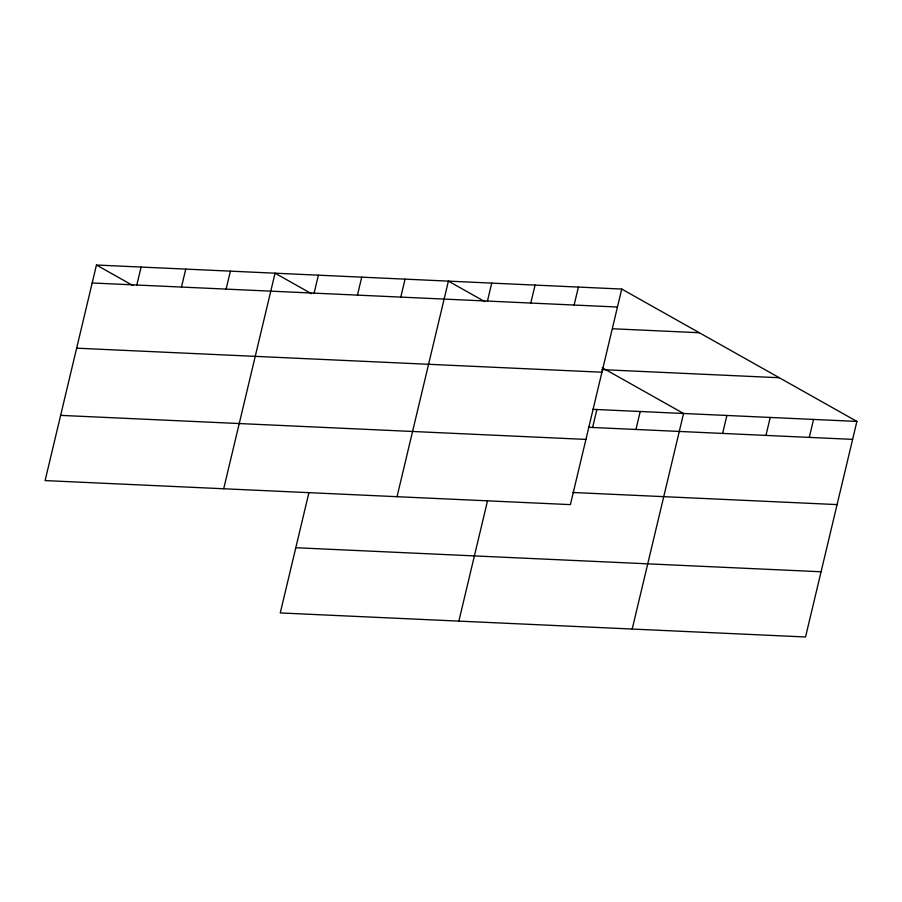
<?xml version="1.0" encoding="UTF-8"?>
<svg xmlns="http://www.w3.org/2000/svg" width="902" height="902" viewBox="0 0 902 902"><rect width="100%" height="100%" fill="white"/><g stroke="black" fill="none" stroke-linecap="round" stroke-linejoin="round"><path stroke-width="1.35" d="M96.458 265.019L45.1 480.586L570.391 504.624L621.737 289.057L96.458 265.019L132.91 285.539M136.822 285.021L141.107 267.06M181.471 287.061L185.756 269.1M226.12 289.102L230.405 271.152M223.696 488.76L275.054 273.193L311.506 293.702M314.11 293.139L318.383 275.178M308.924 492.639L280.263 612.943L805.542 636.981L856.9 421.414L621.737 289.057M357.451 295.112L361.725 277.162M400.781 297.096L405.066 279.146M397.038 496.686L448.395 281.12L484.848 301.64M487.452 301.065L491.737 283.104M530.793 303.049L535.066 285.088M458.859 621.117L487.52 500.813M574.123 305.034L578.408 287.073M592.603 427.48L596.887 409.519M635.944 429.465L640.217 411.504M632.201 629.044L683.558 413.488L602.322 367.757M722.615 433.422L726.888 415.461M765.945 435.407L770.229 417.446M809.286 437.391L813.559 419.43M92.173 282.98L617.464 307.018M612.672 328.768L699.343 332.737M601.758 369.617L779.294 377.735M76.636 348.183L601.927 372.222M592.693 409.328L856.9 421.414M588.408 427.289L852.627 439.375M60.637 415.371L585.917 439.409M572.871 492.492L837.09 504.59M295.8 547.728L821.079 571.767"/></g></svg>
